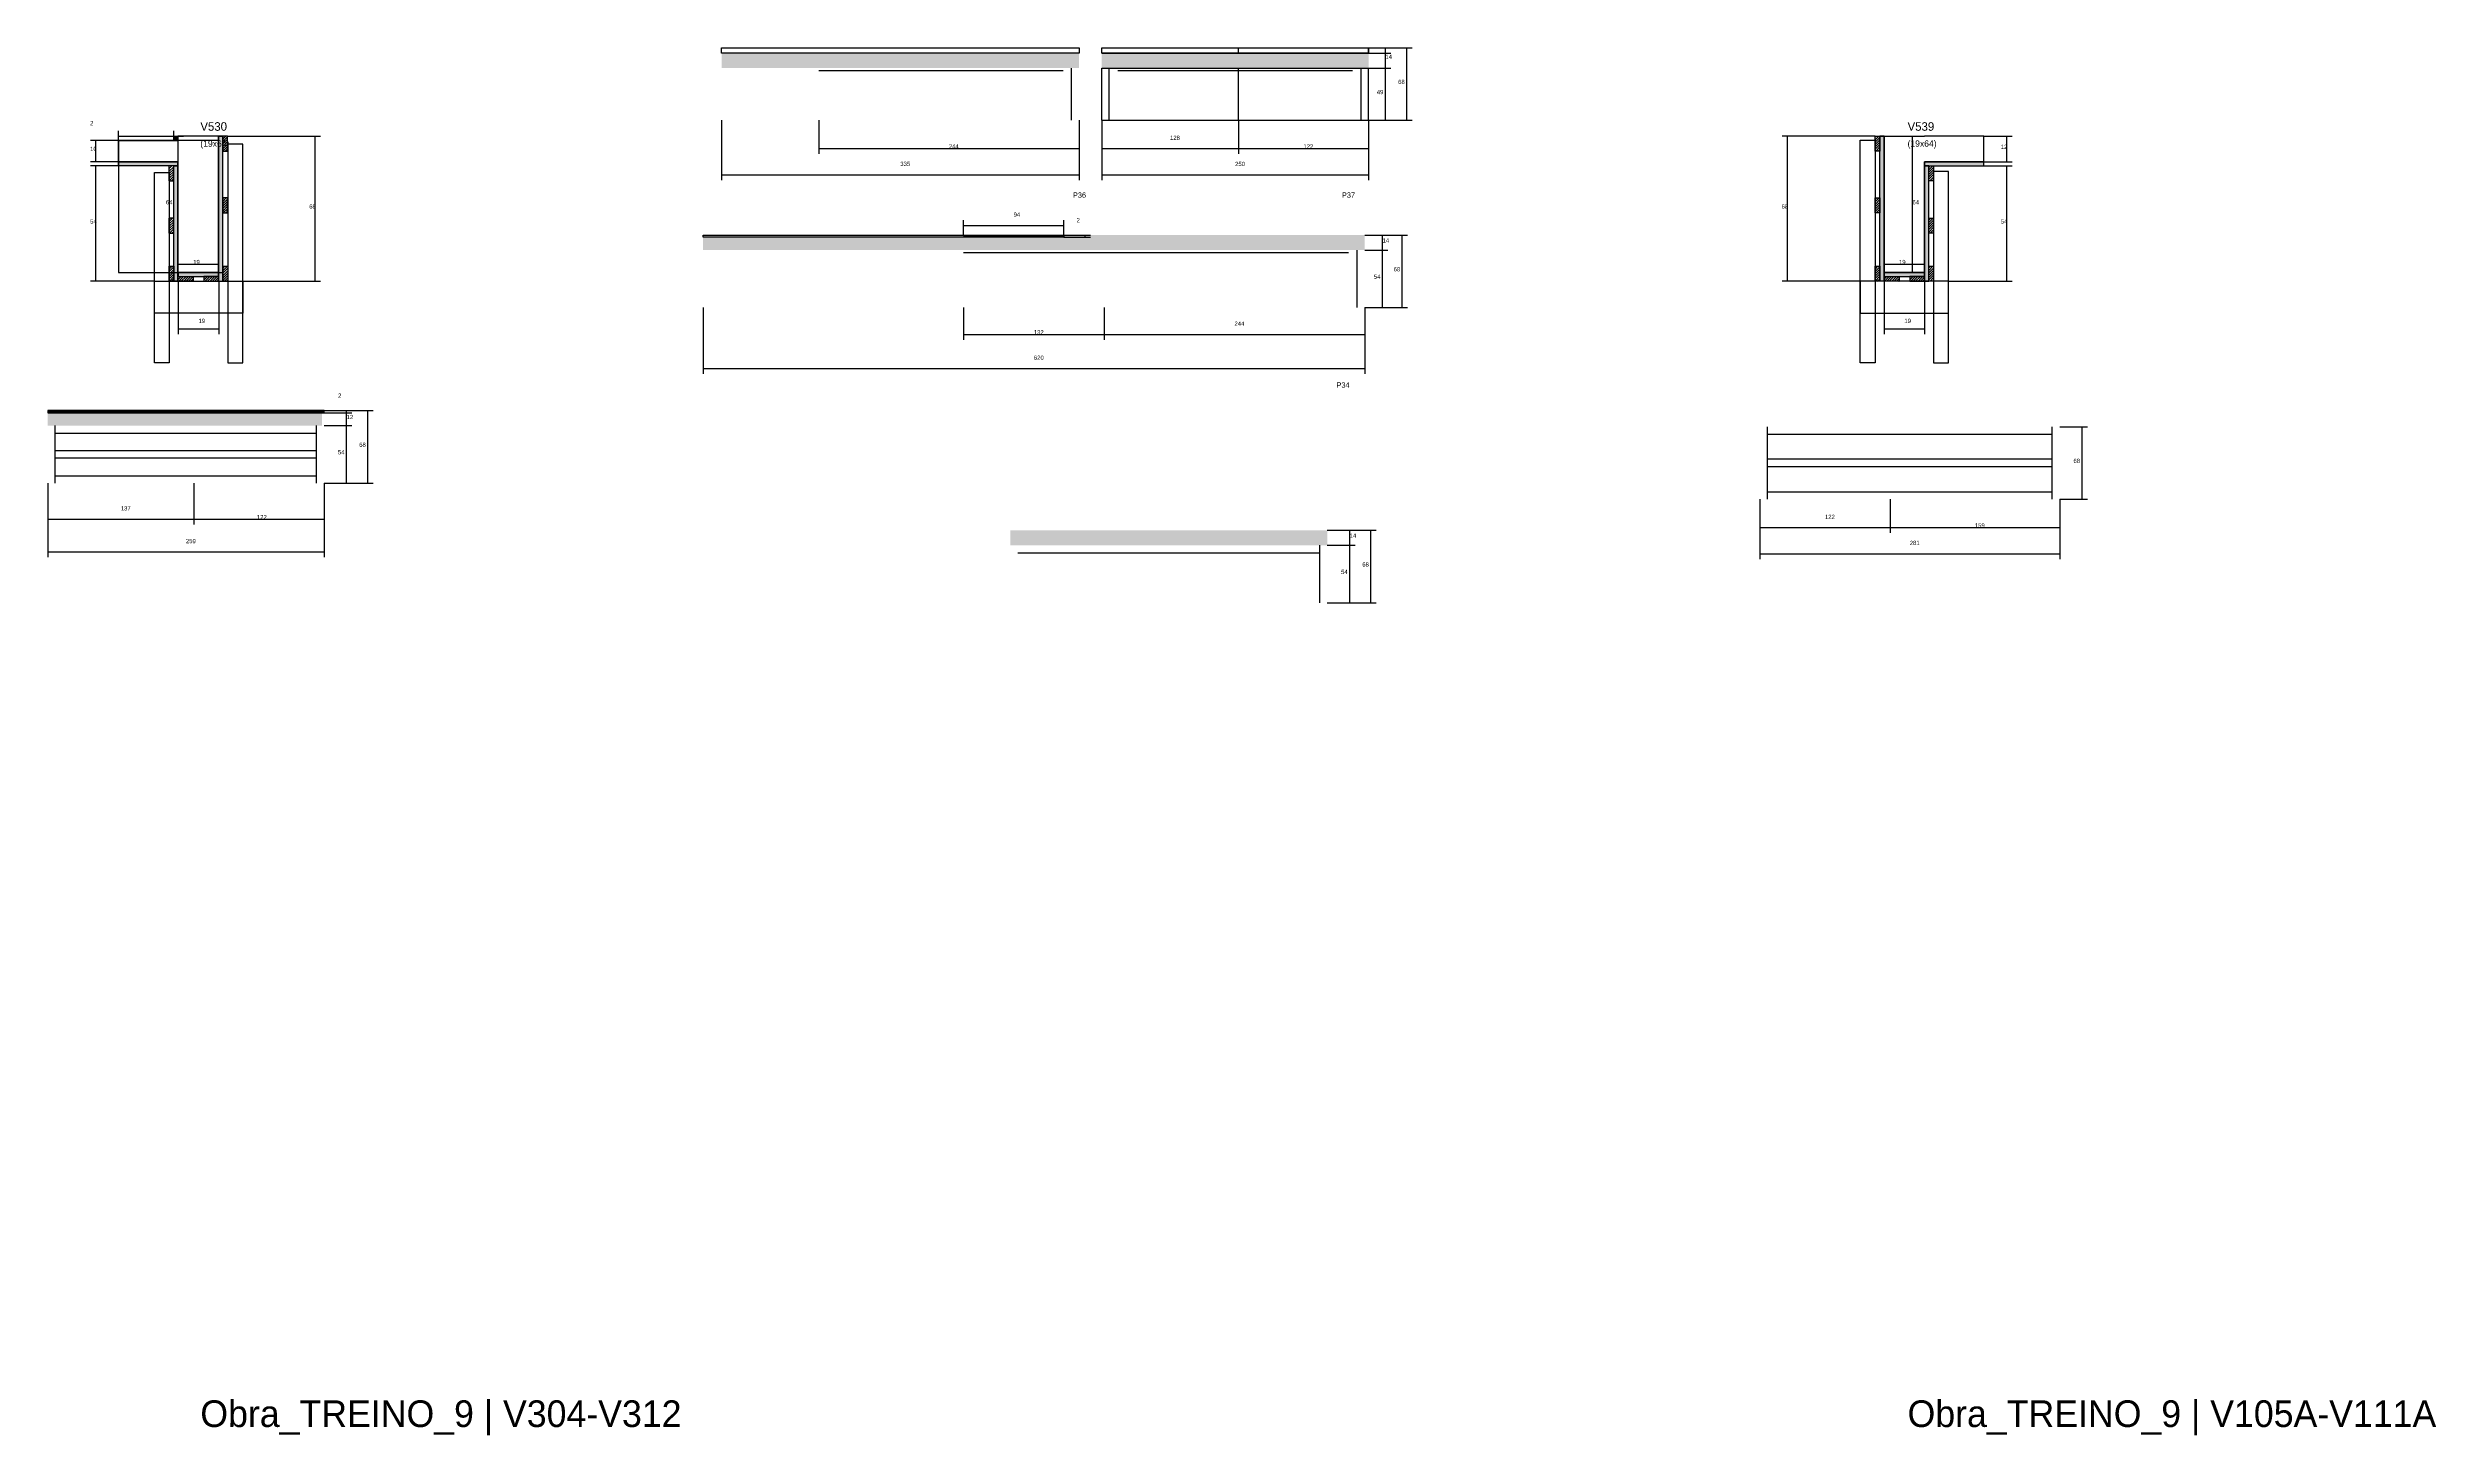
# Model space of a CAD drawing. Header units: metres. Extents: x -65046 to 21926, y -45195 to 1016.
# Drawn here: x 1457 to 3695, y -40818 to -39517 of the extents above; entities that cross this region are included whole.
import ezdxf

# ---------------------------------------------------------------- set-up
doc = ezdxf.new("R2010")
doc.units = ezdxf.units.M
for name, color, linetype in [('CONCRETO', 251, 'Continuous'), ('COTA', 241, 'Continuous'), ('Hachura', 253, 'Continuous'), ('LABEL_ID', 3, 'Continuous'), ('Madeira', 126, 'Continuous'), ('NOMENCLATURA', 7, 'Continuous'), ('Painéis', 200, 'Continuous'), ('SARR_2.2x7', 40, 'Continuous'), ('SARR_3.5x7', 81, 'Continuous'), ('SARR_EDITAR', 141, 'Continuous'), ('Texto Seção', 7, 'Continuous')]:
    doc.layers.add(name, color=color, linetype=linetype)

msp = doc.modelspace()

# ---------------------------------------------------------------- hatches: boundary and pattern name
at = {"layer": 'COTA'}
h = msp.add_hatch(dxfattribs=at)
h.set_pattern_fill('AR-CONC', scale=0.03)
h.paths.add_polyline_path([(2088.5, -39536.2), (2088.5, -39522.2), (2088.5, -39522.2), (2423.5, -39522.2), (2423.5, -39522.2), (2423.5, -39536.2), (2423.5, -39536.2), (2088.5, -39536.2)])
h = msp.add_hatch(dxfattribs=at)
h.set_pattern_fill('AR-CONC', scale=0.03)
h.paths.add_polyline_path([(2444.8, -39522.2), (2444.8, -39536.2), (2444.8, -39536.2), (2694.8, -39536.2), (2694.8, -39536.2), (2694.8, -39522.2), (2694.8, -39522.2), (2444.8, -39522.2)])
h = msp.add_hatch(dxfattribs=at)
h.set_pattern_fill('AR-CONC', scale=0.03)
h.paths.add_polyline_path([(2409.2, -39694.8), (2409.2, -39692.8), (2409.2, -39692.8), (2691.2, -39692.8), (2691.2, -39692.8), (2691.2, -39706.8), (2691.2, -39706.8), (2071.2, -39706.8), (2071.2, -39706.8), (2071.2, -39694.8), (2071.2, -39694.8), (2409.2, -39694.8)])
h = msp.add_hatch(dxfattribs=at)
h.set_pattern_fill('AR-CONC', scale=0.03)
h.paths.add_polyline_path([(1457, -39859.3), (1457, -39871.3), (1457, -39871.3), (1714, -39871.3), (1714, -39871.3), (1714, -39859.3), (1714, -39859.3), (1457, -39859.3)])
h = msp.add_hatch(dxfattribs=at)
h.set_pattern_fill('AR-CONC', scale=0.03)
h.paths.add_polyline_path([(2656.2, -39983.5), (2656.2, -39969.5), (2656.2, -39969.5), (2359.2, -39969.5), (2359.2, -39969.5), (2359.2, -39983.5), (2359.2, -39983.5), (2656.2, -39983.5)])
at = {"layer": 'Hachura'}
h = msp.add_hatch(color=8, dxfattribs=at)
h.dxf.hatch_style = 1
h.paths.add_polyline_path([(1575, -39604), (1579, -39604), (1579, -39604), (1579, -39600), (1579, -39600), (1575, -39600), (1575, -39600), (1575, -39604)])
h = msp.add_hatch(color=8, dxfattribs=at)
h.dxf.hatch_style = 1
h.paths.add_polyline_path([(1621, -39600), (1617, -39600), (1617, -39600), (1617, -39736), (1617, -39736), (1621, -39736), (1621, -39736), (1621, -39600)])
h = msp.add_hatch(dxfattribs=at)
h.set_pattern_fill('ANSI31', scale=0.5)
h.paths.add_polyline_path([(1625.4, -39600), (1621, -39600), (1621, -39600), (1621, -39614), (1621, -39614), (1625.4, -39614), (1625.4, -39614), (1625.4, -39600)])
h = msp.add_hatch(dxfattribs=at)
h.set_pattern_fill('ANSI31', scale=0.5)
h.paths.add_polyline_path([(3169.6, -39600), (3174, -39600), (3174, -39600), (3174, -39614), (3174, -39614), (3169.6, -39614), (3169.6, -39614), (3169.6, -39600)])
h = msp.add_hatch(color=8, dxfattribs=at)
h.dxf.hatch_style = 1
h.paths.add_polyline_path([(3174, -39600), (3178, -39600), (3178, -39600), (3178, -39736), (3178, -39736), (3174, -39736), (3174, -39736), (3174, -39600)])
h = msp.add_hatch(color=8, dxfattribs=at)
h.dxf.hatch_style = 1
h.paths.add_polyline_path([(1523.4, -39628), (1523.4, -39624), (1523.4, -39624), (1579, -39624), (1579, -39624), (1579, -39628), (1579, -39628), (1523.4, -39628)])
h = msp.add_hatch(dxfattribs=at)
h.set_pattern_fill('ANSI31', scale=0.5)
h.paths.add_polyline_path([(1575, -39628), (1570.6, -39628), (1570.6, -39628), (1570.6, -39642), (1570.6, -39642), (1575, -39642), (1575, -39642), (1575, -39628)])
h = msp.add_hatch(color=8, dxfattribs=at)
h.dxf.hatch_style = 1
h.paths.add_polyline_path([(1575, -39628), (1579, -39628), (1579, -39628), (1579, -39736), (1579, -39736), (1575, -39736), (1575, -39736), (1575, -39628)])
h = msp.add_hatch(color=8, dxfattribs=at)
h.dxf.hatch_style = 1
h.paths.add_polyline_path([(3271.6, -39628), (3271.6, -39624), (3271.6, -39624), (3216, -39624), (3216, -39624), (3216, -39628), (3216, -39628), (3271.6, -39628)])
h = msp.add_hatch(color=8, dxfattribs=at)
h.dxf.hatch_style = 1
h.paths.add_polyline_path([(3220, -39628), (3216, -39628), (3216, -39628), (3216, -39736), (3216, -39736), (3220, -39736), (3220, -39736), (3220, -39628)])
h = msp.add_hatch(dxfattribs=at)
h.set_pattern_fill('ANSI31', scale=0.5)
h.paths.add_polyline_path([(3220, -39628), (3224.4, -39628), (3224.4, -39628), (3224.4, -39642), (3224.4, -39642), (3220, -39642), (3220, -39642), (3220, -39628)])
h = msp.add_hatch(dxfattribs=at)
h.set_pattern_fill('ANSI31', scale=0.5)
h.paths.add_polyline_path([(1625.4, -39658), (1621, -39658), (1621, -39658), (1621, -39672), (1621, -39672), (1625.4, -39672), (1625.4, -39672), (1625.4, -39658)])
h = msp.add_hatch(dxfattribs=at)
h.set_pattern_fill('ANSI31', scale=0.5)
h.paths.add_polyline_path([(3169.6, -39658), (3174, -39658), (3174, -39658), (3174, -39672), (3174, -39672), (3169.6, -39672), (3169.6, -39672), (3169.6, -39658)])
h = msp.add_hatch(dxfattribs=at)
h.set_pattern_fill('ANSI31', scale=0.5)
h.paths.add_polyline_path([(1575, -39677), (1570.6, -39677), (1570.6, -39677), (1570.6, -39691), (1570.6, -39691), (1575, -39691), (1575, -39691), (1575, -39677)])
h = msp.add_hatch(dxfattribs=at)
h.set_pattern_fill('ANSI31', scale=0.5)
h.paths.add_polyline_path([(3220, -39677), (3224.4, -39677), (3224.4, -39677), (3224.4, -39691), (3224.4, -39691), (3220, -39691), (3220, -39691), (3220, -39677)])
h = msp.add_hatch(dxfattribs=at)
h.set_pattern_fill('ANSI31', scale=0.5)
h.paths.add_polyline_path([(1570.9, -39722), (1575.3, -39722), (1575.3, -39722), (1575.3, -39736), (1575.3, -39736), (1570.9, -39736), (1570.9, -39736), (1570.9, -39722)])
h = msp.add_hatch(color=8, dxfattribs=at)
h.dxf.hatch_style = 1
h.paths.add_polyline_path([(1617.3, -39731.6), (1617.3, -39728), (1617.3, -39728), (1579.3, -39728), (1579.3, -39728), (1579.3, -39731.6), (1579.3, -39731.6), (1617.3, -39731.6)])
h = msp.add_hatch(dxfattribs=at)
h.set_pattern_fill('ANSI31', scale=0.5)
h.paths.add_polyline_path([(1579.3, -39736), (1579.3, -39731.6), (1579.3, -39731.6), (1593.3, -39731.6), (1593.3, -39731.6), (1593.3, -39736), (1593.3, -39736), (1579.3, -39736)])
h = msp.add_hatch(dxfattribs=at)
h.set_pattern_fill('ANSI31', scale=0.5)
h.paths.add_polyline_path([(1617.3, -39736), (1617.3, -39731.6), (1617.3, -39731.6), (1603.3, -39731.6), (1603.3, -39731.6), (1603.3, -39736), (1603.3, -39736), (1617.3, -39736)])
h = msp.add_hatch(dxfattribs=at)
h.set_pattern_fill('ANSI31', scale=0.5)
h.paths.add_polyline_path([(1621.3, -39722), (1625.7, -39722), (1625.7, -39722), (1625.7, -39736), (1625.7, -39736), (1621.3, -39736), (1621.3, -39736), (1621.3, -39722)])
h = msp.add_hatch(dxfattribs=at)
h.set_pattern_fill('ANSI31', scale=0.5)
h.paths.add_polyline_path([(3169.6, -39722), (3174, -39722), (3174, -39722), (3174, -39736), (3174, -39736), (3169.6, -39736), (3169.6, -39736), (3169.6, -39722)])
h = msp.add_hatch(color=8, dxfattribs=at)
h.dxf.hatch_style = 1
h.paths.add_polyline_path([(3216, -39731.6), (3216, -39728), (3216, -39728), (3178, -39728), (3178, -39728), (3178, -39731.6), (3178, -39731.6), (3216, -39731.6)])
h = msp.add_hatch(dxfattribs=at)
h.set_pattern_fill('ANSI31', scale=0.5)
h.paths.add_polyline_path([(3178, -39736), (3178, -39731.6), (3178, -39731.6), (3192, -39731.6), (3192, -39731.6), (3192, -39736), (3192, -39736), (3178, -39736)])
h = msp.add_hatch(dxfattribs=at)
h.set_pattern_fill('ANSI31', scale=0.5)
h.paths.add_polyline_path([(3216, -39736), (3216, -39731.6), (3216, -39731.6), (3202, -39731.6), (3202, -39731.6), (3202, -39736), (3202, -39736), (3216, -39736)])
h = msp.add_hatch(dxfattribs=at)
h.set_pattern_fill('ANSI31', scale=0.5)
h.paths.add_polyline_path([(3220, -39722), (3224.4, -39722), (3224.4, -39722), (3224.4, -39736), (3224.4, -39736), (3220, -39736), (3220, -39736), (3220, -39722)])

# ---------------------------------------------------------------- linework, layer by layer
at = {"layer": 'CONCRETO'}
for points in [[(1617, -39624), (1617, -39624), (1617, -39656), (1617, -39656), (1617, -39728), (1579, -39728), (1579, -39624), (1523.4, -39624), (1523.4, -39604), (1579, -39604)], [(1579, -39624), (1579, -39626), (1579, -39626), (1579, -39728), (1617, -39728), (1617, -39600), (1621, -39600), (1621, -39600), (1579, -39600), (1579, -39604)], [(3216, -39624), (3216, -39626), (3216, -39626), (3216, -39728), (3178, -39728), (3178, -39600), (3174, -39600), (3174, -39600), (3216, -39600), (3216, -39600)], [(3178, -39624), (3178, -39624), (3178, -39656), (3178, -39656), (3178, -39728), (3216, -39728), (3216, -39624), (3271.6, -39624), (3271.6, -39600), (3216, -39600)]]:
    msp.add_lwpolyline(points, dxfattribs=at)
for points in [[(1523.4, -39728), (1617, -39728), (1617, -39604), (1523.4, -39604)], [(1579, -39728), (1621, -39728), (1621, -39600), (1579, -39600)]]:
    msp.add_lwpolyline(points, close=True, dxfattribs=at)
at = {"layer": 'COTA'}
for p, q in [((2694.8, -39517.2), (2735.7, -39517.2)), ((2694.8, -39517.2), (2715.7, -39517.2)), ((2694.8, -39522.2), (2715.7, -39522.2)), ((2710.7, -39522.2), (2710.7, -39517.2)), ((2710.7, -39536.2), (2710.7, -39522.2)), ((2710.7, -39522.2), (2715.7, -39522.2)), ((2730.7, -39585.2), (2730.7, -39517.2)), ((2694.8, -39536.2), (2715.7, -39536.2)), ((2710.7, -39585.2), (2710.7, -39536.2)), ((2710.7, -39536.2), (2715.7, -39536.2)), ((1523.4, -39604), (1523.4, -39595)), ((1575, -39600), (1575, -39595)), ((2088.5, -39585.2), (2088.5, -39641.2)), ((2179.5, -39585.2), (2179.5, -39616.7)), ((2423.5, -39585.2), (2423.5, -39616.7)), ((2423.5, -39585.2), (2423.5, -39641.2)), ((2444.8, -39585.2), (2444.8, -39616.7)), ((2444.8, -39585.2), (2444.8, -39641.2)), ((2572.8, -39585.2), (2572.8, -39616.7)), ((2572.8, -39585.2), (2572.8, -39616.7)), ((2694.8, -39585.2), (2694.8, -39616.7)), ((2694.8, -39585.2), (2694.8, -39641.2)), ((2694.8, -39585.2), (2715.7, -39585.2)), ((2694.8, -39585.2), (2735.7, -39585.2)), ((1523.4, -39604), (1497.2, -39604)), ((1502.2, -39624), (1502.2, -39604)), ((1523.4, -39600), (1575, -39600)), ((1579.3, -39728), (1579.3, -39600)), ((1579.3, -39600), (1584.3, -39600)), ((1625.4, -39600), (1712.6, -39600)), ((1707.6, -39736), (1707.6, -39600)), ((2179.5, -39611.7), (2423.5, -39611.7)), ((2444.8, -39611.7), (2572.8, -39611.7)), ((2572.8, -39611.7), (2694.8, -39611.7)), ((3169.6, -39600), (3082.4, -39600)), ((3087.4, -39736), (3087.4, -39600)), ((3178, -39600), (3209.6, -39600)), ((3204.6, -39728), (3204.6, -39600)), ((3271.6, -39600), (3297.9, -39600)), ((3292.9, -39624), (3292.9, -39600)), ((1523.4, -39624), (1497.2, -39624)), ((1523.4, -39628), (1497.2, -39628)), ((1502.2, -39736), (1502.2, -39628)), ((2088.5, -39636.2), (2423.5, -39636.2)), ((2444.8, -39636.2), (2694.8, -39636.2)), ((3234, -39628), (3297.9, -39628)), ((3271.6, -39624), (3297.9, -39624)), ((3292.9, -39736), (3292.9, -39628)), ((2409.2, -39692.8), (2434.2, -39692.8)), ((2409.2, -39694.8), (2434.2, -39694.8)), ((2429.2, -39694.8), (2429.2, -39692.8)), ((2691.2, -39692.8), (2713, -39692.8)), ((2691.2, -39692.8), (2731.4, -39692.8)), ((2691.2, -39706.8), (2713, -39706.8)), ((2691.2, -39706.8), (2713, -39706.8)), ((2708, -39706.8), (2708, -39692.8)), ((2708, -39760.8), (2708, -39706.8)), ((2726.4, -39760.8), (2726.4, -39692.8)), ((1579.3, -39736), (1579.3, -39715)), ((1579.3, -39720), (1617.3, -39720)), ((1579.3, -39728), (1584.3, -39728)), ((1617.3, -39736), (1617.3, -39715)), ((3178, -39736), (3178, -39715)), ((3178, -39720), (3216, -39720)), ((3178, -39728), (3209.6, -39728)), ((3216, -39736), (3216, -39715)), ((1556.9, -39736), (1497.2, -39736)), ((1579.3, -39736), (1579.3, -39785.7)), ((1617.3, -39736), (1617.3, -39785.7)), ((1639.7, -39736), (1712.6, -39736)), ((3155.6, -39736), (3082.4, -39736)), ((3178, -39736), (3178, -39785.7)), ((3216, -39736), (3216, -39785.7)), ((3238.4, -39736), (3297.9, -39736)), ((2071.2, -39760.8), (2071.2, -39822.8)), ((2315.2, -39760.8), (2315.2, -39790.9)), ((2447.2, -39760.8), (2447.2, -39790.9)), ((2447.2, -39760.8), (2447.2, -39790.9)), ((2691.2, -39760.8), (2691.2, -39790.9)), ((2691.2, -39760.8), (2691.2, -39822.8)), ((2691.2, -39760.8), (2713, -39760.8)), ((2691.2, -39760.8), (2731.4, -39760.8)), ((1579.3, -39780.7), (1617.3, -39780.7)), ((2315.2, -39785.9), (2447.2, -39785.9)), ((2447.2, -39785.9), (2691.2, -39785.9)), ((3178, -39780.7), (3216, -39780.7)), ((2071.2, -39817.8), (2691.2, -39817.8)), ((1716, -39857.3), (1762, -39857.3)), ((1716, -39857.3), (1742.1, -39857.3)), ((1716, -39859.3), (1742.1, -39859.3)), ((1716, -39859.3), (1742.1, -39859.3)), ((1737.1, -39859.3), (1737.1, -39857.3)), ((1737.1, -39871.3), (1737.1, -39859.3)), ((1757, -39925.3), (1757, -39857.3)), ((1716, -39871.3), (1742.1, -39871.3)), ((1716, -39871.3), (1742.1, -39871.3)), ((1737.1, -39925.3), (1737.1, -39871.3)), ((3342.6, -39872.4), (3368.7, -39872.4)), ((3363.7, -39940.4), (3363.7, -39872.4)), ((1457, -39925.3), (1457, -39964.2)), ((1457, -39925.3), (1457, -39994.7)), ((1594, -39925.3), (1594, -39964.2)), ((1594, -39925.3), (1594, -39964.2)), ((1716, -39925.3), (1716, -39964.2)), ((1716, -39925.3), (1716, -39994.7)), ((1716, -39925.3), (1742.1, -39925.3)), ((1716, -39925.3), (1762, -39925.3)), ((3061.6, -39940.4), (3061.6, -39971.9)), ((3061.6, -39940.4), (3061.6, -39996.4)), ((3183.6, -39940.4), (3183.6, -39971.9)), ((3183.6, -39940.4), (3183.6, -39971.9)), ((3342.6, -39940.4), (3342.6, -39971.9)), ((3342.6, -39940.4), (3342.6, -39996.4)), ((3342.6, -39940.4), (3368.7, -39940.4)), ((1457, -39959.2), (1594, -39959.2)), ((1594, -39959.2), (1716, -39959.2)), ((2656.2, -39969.5), (2682.2, -39969.5)), ((2656.2, -39969.5), (2702.1, -39969.5)), ((2677.2, -39983.5), (2677.2, -39969.5)), ((2697.1, -40037.5), (2697.1, -39969.5)), ((3061.6, -39966.9), (3183.6, -39966.9)), ((3183.6, -39966.9), (3342.6, -39966.9)), ((1457, -39989.7), (1716, -39989.7)), ((2656.2, -39983.5), (2682.2, -39983.5)), ((2656.2, -39983.5), (2682.2, -39983.5)), ((2677.2, -40037.5), (2677.2, -39983.5)), ((3061.6, -39991.4), (3342.6, -39991.4)), ((2656.2, -40037.5), (2682.2, -40037.5)), ((2656.2, -40037.5), (2702.1, -40037.5))]:
    msp.add_line(p, q, dxfattribs=at)
at = {"layer": 'Madeira'}
for points in [[(1625.4, -39600), (1621, -39600), (1621, -39614), (1625.4, -39614)], [(3169.6, -39600), (3174, -39600), (3174, -39614), (3169.6, -39614)], [(1575, -39628), (1570.6, -39628), (1570.6, -39642), (1575, -39642)], [(3220, -39628), (3224.4, -39628), (3224.4, -39642), (3220, -39642)], [(1625.4, -39658), (1621, -39658), (1621, -39672), (1625.4, -39672)], [(3169.6, -39658), (3174, -39658), (3174, -39672), (3169.6, -39672)], [(1575, -39677), (1570.6, -39677), (1570.6, -39691), (1575, -39691)], [(3220, -39677), (3224.4, -39677), (3224.4, -39691), (3220, -39691)], [(1570.9, -39722), (1575.3, -39722), (1575.3, -39736), (1570.9, -39736)], [(1579.3, -39736), (1579.3, -39731.6), (1593.3, -39731.6), (1593.3, -39736)], [(1617.3, -39736), (1617.3, -39731.6), (1603.3, -39731.6), (1603.3, -39736)], [(1621.3, -39722), (1625.7, -39722), (1625.7, -39736), (1621.3, -39736)], [(3169.6, -39722), (3174, -39722), (3174, -39736), (3169.6, -39736)], [(3178, -39736), (3178, -39731.6), (3192, -39731.6), (3192, -39736)], [(3216, -39736), (3216, -39731.6), (3202, -39731.6), (3202, -39736)], [(3220, -39722), (3224.4, -39722), (3224.4, -39736), (3220, -39736)]]:
    msp.add_lwpolyline(points, close=True, dxfattribs=at)
at = {"layer": 'Painéis'}
for p, q in [((2444.8, -39517.2), (2694.8, -39517.2)), ((2444.8, -39522.2), (2694.8, -39522.2)), ((2572.8, -39522.2), (2572.8, -39517.2)), ((2694.8, -39522.2), (2694.8, -39517.2)), ((2444.8, -39536.2), (2694.8, -39536.2)), ((2444.8, -39585.2), (2444.8, -39536.2)), ((2572.8, -39585.2), (2572.8, -39536.2)), ((2694.8, -39585.2), (2694.8, -39536.2)), ((2444.8, -39585.2), (2694.8, -39585.2)), ((1617, -39736), (1617, -39600)), ((1523.4, -39624), (1579, -39624)), ((1523.4, -39628), (1523.4, -39624)), ((1579, -39628), (1579, -39624)), ((1579, -39736), (1579, -39628)), ((2315.2, -39692.8), (2315.2, -39678.7)), ((2315.2, -39683.7), (2409.2, -39683.7)), ((2409.2, -39692.8), (2409.2, -39678.7)), ((1579.3, -39728), (1617.3, -39728)), ((1579.3, -39731.6), (1579.3, -39728)), ((1617.3, -39731.6), (1617.3, -39728)), ((1457, -39857.3), (1716, -39857.3)), ((1457, -39859.3), (1716, -39859.3))]:
    msp.add_line(p, q, dxfattribs=at)
for points in [[(2088.5, -39517.2), (2423.5, -39517.2), (2423.5, -39522.2), (2088.5, -39522.2)], [(2444.8, -39517.2), (2694.8, -39517.2), (2694.8, -39522.2), (2444.8, -39522.2)], [(1575, -39600), (1579, -39600), (1579, -39604), (1575, -39604)], [(1621, -39600), (1617, -39600), (1617, -39736), (1621, -39736)], [(3174, -39600), (3178, -39600), (3178, -39736), (3174, -39736)], [(1523.4, -39628), (1523.4, -39624), (1579, -39624), (1579, -39628)], [(1575, -39628), (1579, -39628), (1579, -39736), (1575, -39736)], [(3271.6, -39628), (3271.6, -39624), (3216, -39624), (3216, -39628)], [(3220, -39628), (3216, -39628), (3216, -39736), (3220, -39736)], [(2071.2, -39692.8), (2409.2, -39692.8), (2409.2, -39694.8), (2071.2, -39694.8)], [(1617.3, -39731.6), (1617.3, -39728), (1579.3, -39728), (1579.3, -39731.6)], [(3216, -39731.6), (3216, -39728), (3178, -39728), (3178, -39731.6)], [(1716, -39857.3), (1457, -39857.3), (1457, -39859.3), (1716, -39859.3)]]:
    msp.add_lwpolyline(points, close=True, dxfattribs=at)
at = {"layer": 'SARR_2.2x7'}
for p, q in [((2179.5, -39538.4), (2408.5, -39538.4)), ((2416.5, -39585.2), (2416.5, -39536.2)), ((2451.8, -39585.2), (2451.8, -39536.2)), ((2459.8, -39538.4), (2572.8, -39538.4)), ((2572.8, -39538.4), (2679.8, -39538.4)), ((2687.8, -39585.2), (2687.8, -39536.2)), ((2315.2, -39709), (2447.2, -39709)), ((2447.2, -39709), (2676.2, -39709)), ((2684.2, -39760.8), (2684.2, -39706.8)), ((1464, -39925.3), (1464, -39871.3)), ((1464, -39878.3), (1594, -39878.3)), ((1594, -39878.3), (1709, -39878.3)), ((1709, -39925.3), (1709, -39871.3)), ((3068.6, -39940.4), (3068.6, -39872.4)), ((3068.6, -39879.4), (3183.6, -39879.4)), ((3183.6, -39879.4), (3335.6, -39879.4)), ((3335.6, -39940.4), (3335.6, -39872.4)), ((1464, -39894.7), (1594, -39894.7)), ((1464, -39901.7), (1594, -39901.7)), ((1594, -39894.7), (1709, -39894.7)), ((1594, -39901.7), (1709, -39901.7)), ((3068.6, -39902.6), (3183.6, -39902.6)), ((3068.6, -39909.6), (3183.6, -39909.6)), ((3183.6, -39902.6), (3335.6, -39902.6)), ((3183.6, -39909.6), (3335.6, -39909.6)), ((1464, -39918.3), (1594, -39918.3)), ((1594, -39918.3), (1709, -39918.3)), ((3068.6, -39933.4), (3183.6, -39933.4)), ((3183.6, -39933.4), (3335.6, -39933.4)), ((2366.2, -39990.5), (2507.7, -39990.5)), ((2507.7, -39990.5), (2649.2, -39990.5)), ((2649.2, -40037.5), (2649.2, -39983.5))]:
    msp.add_line(p, q, dxfattribs=at)
at = {"layer": 'SARR_3.5x7'}
for points in [[(1639.7, -39607.6), (1625.7, -39607.6), (1625.7, -39812.5), (1639.7, -39812.5)], [(3155.6, -39603.9), (3169.6, -39603.9), (3169.6, -39812.5), (3155.6, -39812.5)], [(1556.9, -39634.2), (1570.9, -39634.2), (1570.9, -39812.5), (1556.9, -39812.5)], [(3238.4, -39633.3), (3224.4, -39633.3), (3224.4, -39812.5), (3238.4, -39812.5)], [(1556.9, -39736), (1639.7, -39736), (1639.7, -39766.1), (1556.9, -39766.1)], [(3238.4, -39736), (3155.6, -39736), (3155.6, -39766.1), (3238.4, -39766.1)]]:
    msp.add_lwpolyline(points, close=True, dxfattribs=at)
at = {"layer": 'SARR_EDITAR'}
for p, q in [((2315.2, -39693.8), (2409.2, -39693.8)), ((1457, -39858.3), (1594, -39858.3)), ((1594, -39858.3), (1716, -39858.3))]:
    msp.add_line(p, q, dxfattribs=at)

# ---------------------------------------------------------------- texts
at = {"layer": 'COTA'}
for s, p in [('14', (2710.7, -39527.7)), ('68', (2722.6, -39551.2)), ('49', (2702.6, -39560.7)), ('2', (1496.7, -39589.9)), ('10', (1496.7, -39614)), ('244', (2301.5, -39611.7)), ('128', (2508.8, -39603.6)), ('122', (2633.8, -39611.7)), ('12', (3287.4, -39612)), ('335', (2256, -39628)), ('250', (2569.8, -39628.1)), ('64', (1567.8, -39664)), ('68', (1702.1, -39668)), ('68', (3081.9, -39668)), ('64', (3204.6, -39664)), ('54', (1496.7, -39682)), ('2', (2421.2, -39680.8)), ('54', (3287.4, -39682)), ('14', (2708, -39699.8)), ('19', (1593.3, -39720)), ('54', (2699.9, -39733.8)), ('68', (2718.3, -39726.8)), ('19', (3192, -39720)), ('19', (1598.3, -39775.2)), ('244', (2569.2, -39777.8)), ('19', (3197, -39775.2)), ('132', (2381.2, -39785.9)), ('620', (2381.2, -39809.7)), ('2', (1729.1, -39845.2)), ('12', (1737.1, -39865.3)), ('68', (1748.9, -39891.3)), ('54', (1729, -39898.3)), ('68', (3355.5, -39906.4)), ('137', (1525.5, -39950.9)), ('122', (1653, -39959.2)), ('122', (3122.6, -39958.9)), ('259', (1586.5, -39981.6)), ('14', (2677.2, -39976.5)), ('159', (3263.1, -39966.9)), ('68', (2689, -40003.5)), ('281', (3202.1, -39983.3)), ('54', (2669.1, -40010.5))]:
    msp.add_text(s, height=4, dxfattribs=at).set_placement(p)
at = {"layer": 'LABEL_ID'}
for s, p in [('Obra_TREINO_9 | V304-V312', (1600, -40810)), ('Obra_TREINO_9 | V105A-V111A', (3200, -40810))]:
    msp.add_text(s, height=25, dxfattribs=at).set_placement(p)
at = {"layer": 'NOMENCLATURA'}
for s, p in [('P36', (2417.8, -39657.8)), ('P37', (2669.9, -39657.8)), ('P34', (2664.8, -39835.8))]:
    msp.add_text(s, height=5, dxfattribs=at).set_placement(p)
at = {"layer": 'Painéis'}
msp.add_text('94', height=4, dxfattribs=at).set_placement((2362.2, -39675.6))
at = {"layer": 'Texto Seção'}
for s, height, p in [('V530', 8, (1600, -39595)), ('V539', 8, (3200, -39595)), ('(19x64)', 6, (1600, -39610)), ('(19x64)', 6, (3200, -39610))]:
    msp.add_text(s, height=height, dxfattribs=at).set_placement(p)

doc.saveas('drawing.dxf')
